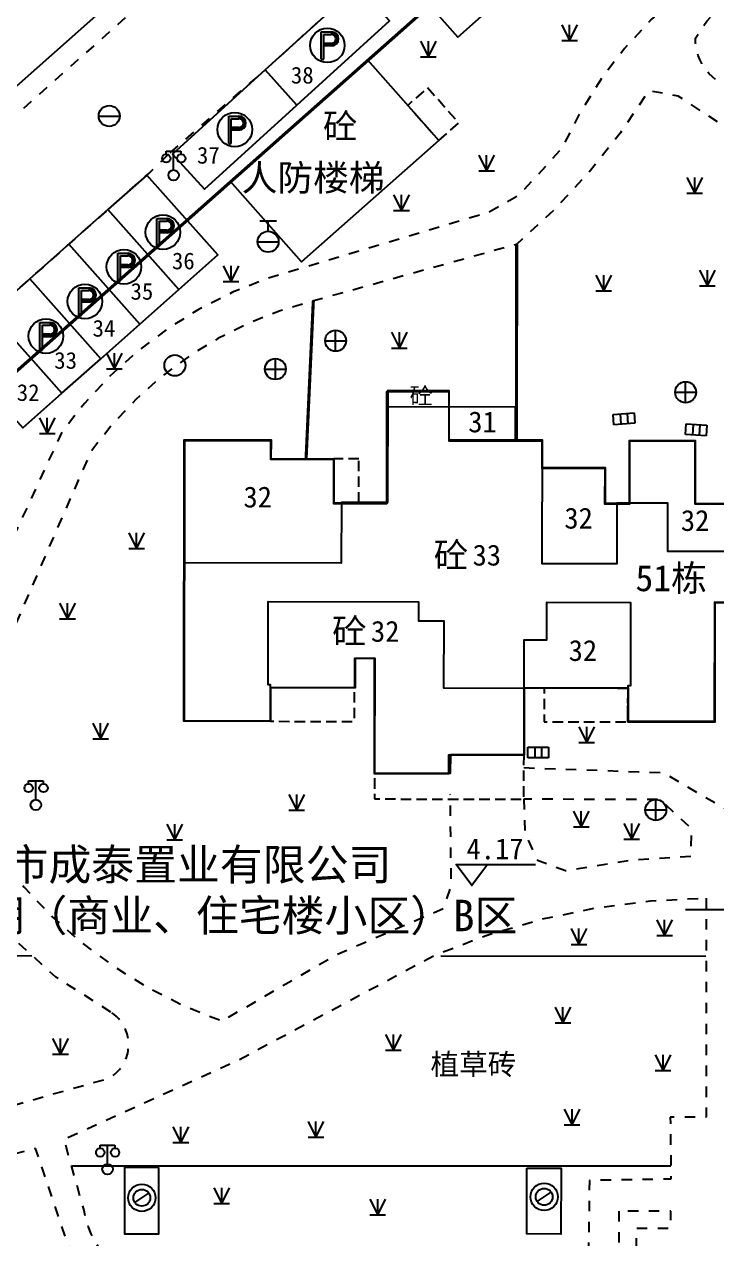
# Model space of a CAD drawing. Extents: x 99002 to 478558, y 2449839 to 2450453.
# Drawn here: x 478371.7 to 478404.8, y 2450147.9 to 2450205.9 of the extents above; entities that cross this region are included whole.
import ezdxf
from ezdxf.enums import TextEntityAlignment as Align

# ---------------------------------------------------------------- set-up
doc = ezdxf.new("R2010")
doc.units = 0
doc.header["$LTSCALE"] = 0.5
for name, pattern in [('DASHEDX2', [38.099999999999994, 25.4, -12.7]), ('X0', [4, 3, -1]), ('X11', [6, 5, -1]), ('X3', [5, 4, -1]), ('X32', [1.5, 1, -0.5]), ('X5', [3, 2, -1]), ('X6', [2, 1, -1])]:
    doc.linetypes.add(name, pattern=pattern)
doc.layers.get('0').update_dxf_attribs({"linetype": 'CONTINUOUS'})
for name, color, linetype in [('DEFAULT', 1, 'CONTINUOUS'), ('DLDW', 11, 'CONTINUOUS'), ('DLSS', 4, 'CONTINUOUS'), ('DMTZ', 3, 'CONTINUOUS'), ('GCD', 1, 'CONTINUOUS'), ('GXYZ', 2, 'CONTINUOUS'), ('JMD', 6, 'CONTINUOUS'), ('TK', 7, 'CONTINUOUS'), ('ZBTZ', 3, 'CONTINUOUS'), ('ZJ', 7, 'CONTINUOUS'), ('地下室范围线', 170, 'CONTINUOUS'), ('建筑物首层报建外轮廓范围线', 10, 'CONTINUOUS'), ('建筑红线', 10, 'DASHEDX2')]:
    doc.layers.add(name, color=color, linetype=linetype)
doc.styles.add('HZ', font='STXIHEI.TTF', dxfattribs={"width": 0.8})
doc.styles.add('宋体', font='simsun.ttc')
doc.styles.add('方正中等线简体', font='FZZDXJW.TTF')
doc.styles.add('正等线体', font='simhei.ttf')
doc.styles.add('等线体', font='simhei.ttf')
doc.styles.add('细等线体', font='FZXDXJW.TTF', dxfattribs={"width": 0.8})
doc.linetypes.add('1161', pattern='A,0,[149,AAA.SHX,S=0.15,R=0,X=0,Y=0],-1.6', length=1.6)
doc.linetypes.add('444', pattern='A,4.5,[145,AAA.SHX,S=1,R=0,X=0,Y=1],4.5,-0.5,[146,AAA.SHX,S=1,R=0,X=0,Y=0],-0.5', length=10)

# ---------------------------------------------------------------- blocks, each defined once
blk = doc.blocks.new('gc042')
blk.add_line((-1, 0), (1, 0))
blk.add_circle((0, 0), 1)
blk = doc.blocks.new('gc097')
for p, q in [((-0.6999991656703307, 2.001080768634255), (-0.6999991656703307, 2.301080768634255)), ((-0.6999991656703307, 2.301080768634255), (0.6999991656703307, 2.298919231365744)), ((3.061515884555943e-17, 0.5), (3.061515884555943e-17, 2.3)), ((0.6999991656703307, 2.298919231365744), (0.6999991656703307, 1.998919231365745))]:
    blk.add_line(p, q)
for centre, radius in [((-0.6999991656703307, 1.601080768634255), 0.4), ((0.7265381501658085, 1.599800599500545), 0.4), ((0, 0), 0.5)]:
    blk.add_circle(centre, radius)
blk = doc.blocks.new('gc043')
for p, q in [((-1, 0), (1, 0)), ((-8.881784197001252e-16, -1), (-8.881784197001252e-16, 1))]:
    blk.add_line(p, q)
blk.add_circle((0, 0), 1)
blk = doc.blocks.new('gc188')
blk.add_circle((0, 0), 1)
blk = doc.blocks.new('gc133')
for p, q in [((-0.8, 2), (0.8, 2)), ((0, 1), (0, 2)), ((-1, 0), (1, 0))]:
    blk.add_line(p, q)
blk.add_circle((0, 0), 1)
blk = doc.blocks.new('gc041')
for p, q in [((-1, 0.5), (1, 0.5)), ((-1, -0.5), (-1, 0.5)), ((-0.3300000000000001, 0.5), (-0.3300000000000001, -0.5)), ((0.3300000000000001, 0.5), (0.3300000000000001, -0.5)), ((1, 0.5), (1, -0.5)), ((1, -0.5), (-1, -0.5))]:
    blk.add_line(p, q)
blk = doc.blocks.new('gc297')
at = {"linetype": 'Continuous'}
for points in [[(-0.3264895667662628, 1.045900798234385), (0.3985104332337368, 1.045900798234385), (0.3985104332337368, 1.295900798234385), (-0.4514895667662628, 1.295900798234385), (-0.5764895667662628, 1.295900798234385), (-0.5764895667662628, 1.170900798234385), (-0.5764895667662628, -1.329099201765614), (-0.3264895667662628, -1.329099201765614)], [(0.3985104332337368, -0.05409920176561478), (-0.3264895667662628, -0.05409920176561478), (-0.3264895667662628, 0.1959007982343852), (0.3985104332337368, 0.1959007982343852)]]:
    blk.add_hatch(color=256, dxfattribs=at).paths.add_polyline_path(points)
h = blk.add_hatch(color=256, dxfattribs=at)
edge = h.paths.add_edge_path()
edge.add_line((0.3985104332337368, 1.295900798234385), (0.3985104332337368, 1.045900798234385))
edge.add_arc((0.3985104332337368, 0.6209007982343853), 0.425, -90, 90, ccw=False)
edge.add_line((0.3985104332337372, 0.1959007982343852), (0.3985104332337372, -0.05409920176561478))
edge.add_arc((0.3985104332337368, 0.6209007982343853), 0.675, 270, 450)
for p, q in [((-0.5764895667662628, 1.170900798234385), (-0.5764895667662628, 1.295900798234385)), ((-0.5764895667662628, 1.295900798234385), (-0.4514895667662628, 1.295900798234385)), ((-0.5764895667662628, -1.329099201765614), (-0.5764895667662628, 1.170900798234385)), ((-0.4514895667662628, 1.295900798234385), (0.3985104332337368, 1.295900798234385)), ((0.3985104332337368, 1.295900798234385), (0.3985104332337368, 1.045900798234385)), ((0.3985104332337368, 1.295900798234385), (0.3985104332337368, 1.045900798234385)), ((-0.3264895667662628, 1.045900798234385), (0.3985104332337368, 1.045900798234385)), ((-0.3264895667662628, -1.329099201765614), (-0.3264895667662628, 1.045900798234385)), ((0.3985104332337368, 0.1959007982343852), (-0.3264895667662628, 0.1959007982343852)), ((-0.3264895667662628, -0.05409920176561478), (-0.3264895667662628, 0.1959007982343852)), ((0.3985104332337372, 0.1959007982343852), (0.3985104332337372, -0.05409920176561478)), ((0.3985104332337368, 0.1959007982343852), (0.3985104332337368, -0.05409920176561478)), ((0.3985104332337368, 0.1959007982343852), (0.3985104332337372, -0.05409920176561478)), ((0.3985104332337368, -0.05409920176561478), (-0.3264895667662628, -0.05409920176561478)), ((-0.5764895667662628, -1.329099201765614), (-0.3264895667662628, -1.329099201765614))]:
    blk.add_line(p, q)
blk.add_circle((0, 0), 1.65)
for radius in [0.675, 0.425]:
    blk.add_arc((0.3985104332337368, 0.6209007982343853), radius, 270, 90)
blk = doc.blocks.new('gc124')
for p, q in [((-0.75, 1.5), (0, 0)), ((0, 0), (0, 1.5)), ((0, 0), (0.75, 1.5)), ((-0.75, 0), (0.75, 0))]:
    blk.add_line(p, q)
blk = doc.blocks.new('gc011')
for p, q in [((-0.6696933130433411, -0.4376195453416513), (0.6696933130433411, 0.4376195453416513)), ((0.8, -1.959370166115804e-16), (0.8, 0))]:
    blk.add_line(p, q)
for radius in [1.3, 0.8]:
    blk.add_circle((0, 0), radius)
blk = doc.blocks.new('GC200')
at = {"linetype": 'Continuous', "const_width": 0.2, "flags": 128}
blk.add_lwpolyline([(-0.1, 0, 1), (0.1, 0, 1)], format="xyb", close=True, dxfattribs=at)

msp = doc.modelspace()

# ---------------------------------------------------------------- linework, layer by layer
at = {"layer": 'DLSS', "color": 4, "linetype": 'X6', "flags": 128}
for points in [[(478536.0421028193, 2450347.387912082), (478507.2809031887, 2450321.930433816), (478464.6843345634, 2450284.28914718), (478445.1199962083, 2450266.915733918), (478444.7587621307, 2450266.630912318), (478444.5926819306, 2450266.4663032), (478441.9244183179, 2450264.254916259), (478434.0810914313, 2450257.312174229), (478415.4929120865, 2450240.801483728), (478404.8641977936, 2450231.336383317), (478400.2597459479, 2450227.278405455), (478387.6457316392, 2450216.101902106), (478353.2866761597, 2450185.538834129), (478338.0014218427, 2450171.949822739), (478321.9291862229, 2450157.6298397), (478302.430122868, 2450140.463341106), (478299.6017096316, 2450137.922039245), (478275.5250466266, 2450116.585524332), (478255.23385895, 2450098.580058309), (478253.869842172, 2450097.824009596)], [(478378.6899740383, 2450199.781466344), (478383.221278648, 2450203.735185026), (478387.641921189, 2450207.75807948), (478389.1473653235, 2450209.00478953), (478414.8268512115, 2450231.671758082), (478421.1184897003, 2450237.38497832), (478422.1514735891, 2450238.114624085), (478445.9958749309, 2450259.23099319), (478446.1372145587, 2450259.511257204), (478447.2605109036, 2450260.475787561), (478449.9536898194, 2450262.08625162), (478452.5064781607, 2450262.647882999), (478455.2999733045, 2450262.229178543), (478457.335538663, 2450260.362451673), (478457.9448741283, 2450259.096622946), (478457.7508100091, 2450255.272812432), (478456.5738650637, 2450253.06333115), (478455.5871804596, 2450251.803614794), (478440.6615909576, 2450238.712137439), (478444.5838484507, 2450234.320869159), (478459.4995665458, 2450247.403688151), (478459.5773543284, 2450247.348255509), (478461.0401762014, 2450248.705343434), (478463.3101250787, 2450252.41440458), (478464.3021423215, 2450256.192158215), (478464.3537093869, 2450256.803076185), (478464.3506392957, 2450257.41615897), (478464.2929564686, 2450258.026529856), (478464.1811197388, 2450258.629333699), (478464.0160187022, 2450259.219775545), (478463.7989666409, 2450259.793158778), (478463.5316900772, 2450260.344922466), (478463.21631504, 2450260.870677653), (478460.6712356049, 2450265.378125348), (478460.1129637155, 2450267.446900635), (478460.0495434125, 2450268.453164008), (478460.0723990087, 2450269.461164869), (478460.1813630862, 2450270.463519569), (478460.3756374786, 2450271.452885819), (478460.6537991182, 2450272.422016471), (478461.0138104598, 2450273.363812604), (478461.355341314, 2450273.760367583), (478464.6392964807, 2450276.705073233)], [(478428.9820816165, 2450215.903115989), (478428.2899878956, 2450215.941080062), (478427.5972098951, 2450215.918862183), (478426.9089709535, 2450215.836629866), (478426.230460186, 2450215.695003119), (478425.5667933605, 2450215.495049766), (478424.9229743258, 2450215.238277394), (478424.3038572845, 2450214.92662199), (478423.7141101935, 2450214.562433343), (478423.158179569, 2450214.148457325), (478422.6402569614, 2450213.687815192), (478422.1642473518, 2450213.183980047), (478421.73373971, 2450212.640750656), (478421.3519799343, 2450212.062222806), (478413.2677376397, 2450211.98692044), (478411.4156106035, 2450211.622445911), (478409.6040351058, 2450211.091964548), (478407.8478580959, 2450210.399823964), (478406.1614724988, 2450209.551696667), (478404.5586992574, 2450208.554533569), (478403.0526740608, 2450207.41650702), (478401.65573969, 2450206.146943832), (478400.3793448611, 2450204.756248835), (478399.2339503961, 2450203.255819613), (478398.2289434907, 2450201.657953083), (478397.3725607797, 2450199.975744721), (478395.3395770845, 2450197.748395924), (478393.8834660337, 2450196.928308508), (478385.0228192894, 2450194.290988366), (478383.3167130181, 2450193.778664498), (478381.6622890397, 2450193.118243664), (478380.0723748202, 2450192.314846393), (478378.5592976539, 2450191.37470177), (478377.1347890837, 2450190.305099146), (478375.8098939419, 2450189.114331613), (478374.5948847148, 2450187.811631706), (478373.4991818954, 2450186.407099824), (478368.2430277575, 2450175.026854948), (478364.6537581961, 2450175.626615632), (478363.474098879, 2450175.14416829), (478347.9596463664, 2450161.40845762), (478344.3874761841, 2450158.305130212), (478344.3949690964, 2450150.365979989), (478333.3096936713, 2450150.305649193), (478333.2847236665, 2450155.61777615), (478331.236257365, 2450157.559521428), (478335.4385625297, 2450161.512029946), (478340.3491224723, 2450165.64760437), (478377.6676515049, 2450198.795801912), (478378.6899740383, 2450199.781466344)], [(478442.5396222697, 2450191.480906612), (478442.6259127121, 2450191.563136778), (478442.7046791091, 2450191.652600152), (478442.7753175638, 2450191.748610824), (478442.8372864962, 2450191.850432687), (478442.8901107943, 2450191.95728508), (478442.933385458, 2450192.068348772), (478442.9667787029, 2450192.182772245), (478442.9900345056, 2450192.299678222), (478443.0029745653, 2450192.418170393), (478443.0054996714, 2450192.537340287), (478442.997590464, 2450192.656274235), (478442.9793075826, 2450192.774060378), (478442.9507912008, 2450192.88979566), (478442.9122599518, 2450193.002592744), (478442.8640092521, 2450193.111586823), (478442.8064090366, 2450193.215942246), (478442.7399009224, 2450193.314858928), (478442.6649948226, 2450193.407578481), (478442.5822650376, 2450193.49339003), (478442.4923458509, 2450193.571635664), (478442.3959266669, 2450193.641715479), (478442.2937467252, 2450193.703092177), (478442.1865894326, 2450193.755295187), (478442.0752763571, 2450193.797924273), (478441.9606609285, 2450193.8306526), (478430.9909074717, 2450194.163176103), (478431.010653752, 2450191.286073959), (478415.2505343237, 2450191.405933381), (478415.1486682132, 2450197.553176604), (478413.9485822477, 2450197.534295625), (478412.7514512702, 2450197.62055238), (478411.5664685426, 2450197.811284468), (478410.4027340352, 2450198.105027179), (478409.2691845446, 2450198.499524741), (478408.1745250642, 2450198.991747647), (478407.1271619351, 2450199.577915912), (478406.1351382902, 2450200.253528112), (478405.2060722875, 2450201.013395939), (478402.9439805497, 2450202.485415625), (478401.5392970408, 2450202.743279174), (478400.1806194123, 2450200.730810201), (478398.6696898266, 2450198.829987203), (478397.0156428641, 2450197.052301925), (478395.2284783458, 2450195.408501665), (478385.490156705, 2450192.694130012), (478383.9333462925, 2450192.232775716), (478382.4227945625, 2450191.63717523), (478380.9700530141, 2450190.911883235), (478379.5862310595, 2450190.062446185), (478378.2819110694, 2450189.095359901), (478377.0670674461, 2450188.018019889), (478375.9509903479, 2450186.83866479), (478374.9422146456, 2450185.566313373), (478374.4897902048, 2450184.58675669), (478370.2905889039, 2450174.920894775), (478369.4703373574, 2450168.444114459), (478369.4474833416, 2450167.799133314), (478370.5175084341, 2450166.204182731), (478371.7200514701, 2450164.706614273), (478373.0462961067, 2450163.31740724), (478374.4865190928, 2450162.046746485), (478376.0301615553, 2450160.90394775), (478377.6659064092, 2450159.897389369), (478379.3817613289, 2450159.034450838), (478381.1651466687, 2450158.321458718), (478386.6094273348, 2450161.483309534), (478391.745457696, 2450163.704551673), (478392.1088875494, 2450164.780089688), (478392.0626837123, 2450169.160228135)], [(478395.5789246347, 2450170.420431076), (478402.2522167788, 2450170.182761229), (478405.9274124695, 2450168.014859187), (478407.5378466637, 2450166.054693345), (478412.0471043753, 2450165.433714796), (478415.6949685556, 2450164.526871185), (478416.5866696188, 2450165.044700231), (478416.7958032048, 2450165.898438517), (478416.8369255677, 2450168.881062392)], [(478343.1787346214, 2450102.917227558), (478342.7601513392, 2450102.923305025), (478342.7446972902, 2450106.358386187), (478341.4697484978, 2450106.414074411), (478341.4043302489, 2450098.543021868), (478334.0162922505, 2450098.612800241), (478332.604055199, 2450099.963693042), (478329.5117139709, 2450096.724728103), (478331.4114352573, 2450095.886732612), (478333.3642862314, 2450095.18136001), (478335.3610209749, 2450094.611949937), (478347.9616767035, 2450093.428253662), (478349.2581284215, 2450093.354875636), (478350.5559883423, 2450093.39648148), (478351.8450784052, 2450093.552744911), (478353.1152893243, 2450093.822440483), (478369.3756138044, 2450104.429109335), (478373.7737836755, 2450109.032370178), (478374.8794508069, 2450111.858022499), (478376.202759225, 2450114.588528997), (478377.7355995335, 2450117.20715679), (478378.5428488742, 2450118.58770908), (478379.4655725721, 2450119.893908571), (478380.4969653431, 2450121.116121763), (478381.6294204461, 2450122.245334572), (478382.8545857831, 2450123.273218814), (478384.1634254988, 2450124.192193624), (478385.5462866217, 2450124.995481366), (478386.992970256, 2450125.677157623), (478388.4928068019, 2450126.232194887), (478388.9560264823, 2450127.147598024), (478389.2822445458, 2450128.819195813), (478389.3011680737, 2450128.84251196), (478389.6323645485, 2450144.017000693), (478381.4782693774, 2450144.053792458), (478379.9051477623, 2450143.982873073), (478379.3838911689, 2450143.937121538), (478378.8606310663, 2450143.937829096), (478378.3395001172, 2450143.984990161), (478377.8246141683, 2450144.078232258), (478377.3200397437, 2450144.216818968), (478376.8297619285, 2450144.399655747), (478376.357652894, 2450144.625298566), (478375.9074413162, 2450144.891965316), (478375.4826829268, 2450145.197549887), (478375.0867324306, 2450145.539638801), (478374.72271701, 2450145.915530266), (478374.393511627, 2450146.322255526), (478374.1017163171, 2450146.7566023), (478372.2679412378, 2450152.240125947), (478366.4978206271, 2450150.714735199), (478366.4888640765, 2450141.50658442)]]:
    msp.add_lwpolyline(points, dxfattribs=at)
at = {"layer": 'DLSS', "color": 4, "linetype": '1161', "elevation": 3.9, "flags": 128}
msp.add_lwpolyline([(478389.1473653235, 2450209.00478953), (478392.4198030098, 2450205.309584403), (478394.2539877284, 2450206.933920564), (478390.9815500421, 2450210.62912569)], close=True, dxfattribs=at)
at = {"layer": 'DLSS', "color": 4, "linetype": 'X6', "flags": 128}
for points in [[(478418.465809038, 2450199.596579284), (478417.4013092053, 2450199.302506468), (478416.3153569493, 2450199.101642321), (478415.2160975998, 2450198.995493452), (478414.1117762984, 2450198.984856044), (478413.0106761543, 2450199.069809886), (478411.9210561164, 2450199.249717769), (478410.8510890252, 2450199.523230271), (478409.8088003117, 2450199.888295875), (478408.8020078016, 2450200.342176357), (478407.8382630766, 2450200.881467327), (478406.9247948326, 2450201.502123761), (478406.0684546602, 2450202.199490342), (478405.2756656533, 2450202.968336379), (478405.0868344038, 2450203.054247776), (478404.9060845784, 2450203.156068743), (478404.7347534848, 2450203.273045941), (478404.5741087442, 2450203.404313895), (478404.4253389132, 2450203.548901398), (478404.2895446902, 2450203.705738693), (478404.1677307711, 2450203.873665397), (478404.0607984163, 2450204.051439073), (478403.9695387825, 2450204.237744436), (478403.8946270692, 2450204.431203072), (478403.836617523, 2450204.630383648), (478403.7959393373, 2450204.833812492), (478403.7728934765, 2450205.039984503), (478403.7676504488, 2450205.247374282), (478404.0211622625, 2450205.667049061), (478404.3116674386, 2450206.062019824), (478404.636774702, 2450206.429035393), (478404.9938079529, 2450206.765074703), (478405.379828295, 2450207.06737167), (478405.7916582265, 2450207.333437954), (478406.2259077957, 2450207.561083449), (478406.679002505, 2450207.748434303), (478407.1472127343, 2450207.893948352), (478411.9969275247, 2450209.880565123), (478422.5083486789, 2450210.058657102), (478422.5131474781, 2450200.8394882), (478419.3570517634, 2450200.053651209)], [(478395.5765945167, 2450168.913945026), (478395.6153062666, 2450167.316494018), (478396.2175794155, 2450166.003673798), (478397.5529455079, 2450165.506897796), (478400.6786741326, 2450166.015770155), (478403.5559554389, 2450166.189965406), (478403.5727066856, 2450167.512966576), (478402.0815054371, 2450168.891964377)], [(478404.2783252276, 2450164.192974184), (478404.2834723135, 2450153.725782718), (478402.5644449954, 2450153.728057724), (478402.5935332138, 2450150.771967077), (478398.7033761014, 2450150.705114139), (478398.6333829784, 2450145.422113553), (478383.0531737646, 2450145.471733263), (478379.3341636326, 2450145.513655738), (478378.9428322314, 2450145.503153891), (478378.5520691259, 2450145.52670697), (478378.1648322752, 2450145.584136683), (478377.7840529466, 2450145.675008304), (478377.4126135252, 2450145.798633963), (478377.0533256962, 2450145.954077851), (478376.708909161, 2450146.140163302), (478376.3819710494, 2450146.355481709), (478376.0749861852, 2450146.598403173), (478375.7902783517, 2450146.867088852), (478375.5300027019, 2450147.159504876), (478375.2961294446, 2450147.473437744), (478375.0904289301, 2450147.806511077), (478374.91445825, 2450148.15620361), (478374.7695494494, 2450148.519868277), (478374.6567994445, 2450148.894752242), (478374.5770617192, 2450149.278017749), (478373.6265398709, 2450152.67433564), (478381.9947352139, 2450156.488328476), (478391.3304997131, 2450161.475061486), (478393.8181534434, 2450162.42395761), (478396.3727451149, 2450163.174215077), (478398.9784408389, 2450163.721183638), (478401.6190899733, 2450164.061473068)], [(478375.8626103285, 2450158.74248356), (478373.2367854498, 2450160.420988231), (478370.9364858766, 2450162.492069036), (478368.5246757501, 2450163.42327729), (478367.3208487286, 2450162.058846348), (478366.8667650305, 2450160.87376231), (478366.3166869039, 2450159.73007081), (478365.6743467122, 2450158.635531968), (478364.9441028303, 2450157.597572394), (478364.1309100732, 2450156.623234801), (478363.2402860763, 2450155.719130218), (478362.278273858, 2450154.891393128), (478362.1652431707, 2450154.821290226), (478362.0587196988, 2450154.741646625), (478361.95950653, 2450154.653062764), (478361.8683516392, 2450154.556206482), (478361.7859422496, 2450154.451807986), (478361.7128996511, 2450154.340654343), (478361.6497745172, 2450154.223583549), (478361.5970427524, 2450154.101478207), (478361.5551019053, 2450153.97525888), (478361.5242681708, 2450153.845877143), (478361.5047740065, 2450153.714308414), (478361.4967663804, 2450153.581544599), (478361.5003056626, 2450153.448586612), (478361.51536517, 2450153.316436836), (478361.5418313679, 2450153.186091553), (478361.579504726, 2450153.05853345), (478361.6281012222, 2450152.934724192), (478361.687254484, 2450152.815597187), (478361.756518551, 2450152.702050543), (478361.8353712365, 2450152.594940295), (478361.9232180648, 2450152.495073955), (478362.0193967522, 2450152.403204422), (478362.1231822013, 2450152.320024306), (478362.2337919661, 2450152.246160709), (478362.3503921521, 2450152.182170494), (478362.4721037024, 2450152.128536086), (478362.5980090249, 2450152.08566184), (478362.7271589111, 2450152.053870987), (478362.8585796905, 2450152.033403201), (478362.9912805731, 2450152.02441279), (478363.1242611177, 2450152.026967533), (478363.2565187745, 2450152.041048171), (478375.7754412654, 2450155.593543321), (478375.9143207977, 2450155.681136355), (478376.0448522674, 2450155.780743583), (478376.1659994092, 2450155.89157424), (478376.2768004582, 2450156.012748462), (478376.376375785, 2450156.143304269), (478376.4639348797, 2450156.282205203), (478376.5387826265, 2450156.428348554), (478376.6003248229, 2450156.580574118), (478376.6480728967, 2450156.737673403), (478376.6816477847, 2450156.898399228), (478376.7007829421, 2450157.061475619), (478376.7053264583, 2450157.225607942), (478376.6952422631, 2450157.389493182), (478376.6706104133, 2450157.551830284), (478376.6316264565, 2450157.711330482), (478376.5785998791, 2450157.866727535), (478376.5119516494, 2450158.016787774), (478376.4322108756, 2450158.160319897), (478376.3400106049, 2450158.29618443), (478376.2360827986, 2450158.42330277), (478376.1212525201, 2450158.540665746), (478375.9964313863, 2450158.647341636)], [(478400.1086228392, 2450149.243179237), (478400.1199543327, 2450144.403554065), (478402.5986738001, 2450144.409357911), (478402.5966693566, 2450145.265445851), (478400.9559157015, 2450145.261604077), (478400.9485006384, 2450148.428541103), (478402.5950147317, 2450148.432396363), (478402.5931027448, 2450149.248996565)]]:
    msp.add_lwpolyline(points, close=True, dxfattribs=at)
at = {"layer": 'DLSS', "color": 4, "linetype": '1161', "flags": 128}
for points in [[(478387.641921189, 2450207.75807948), (478383.221278648, 2450203.735185026), (478384.7434069781, 2450202.062562122), (478389.164049519, 2450206.085456578)], [(478383.221278648, 2450203.735185026), (478378.800636107, 2450199.712290552), (478380.3227644371, 2450198.039667649), (478384.7434069781, 2450202.062562122)], [(478375.7208639572, 2450197.066567173), (478379.1044049942, 2450193.257347053), (478380.9660755987, 2450194.910976643), (478377.5825345616, 2450198.720196762)], [(478373.8591933527, 2450195.412937581), (478377.2427343897, 2450191.60371746), (478379.1044049942, 2450193.257347053), (478375.7208639572, 2450197.066567173)], [(478371.9975227483, 2450193.759307986), (478375.3810637853, 2450189.950087864), (478377.2427343897, 2450191.60371746), (478373.8591933527, 2450195.412937581)], [(478370.1358521438, 2450192.105678387), (478373.5193931808, 2450188.296458265), (478375.3810637853, 2450189.950087864), (478371.9975227483, 2450193.759307986)], [(478368.2741815393, 2450190.452048786), (478371.6577225764, 2450186.642828662), (478373.5193931808, 2450188.296458265), (478370.1358521438, 2450192.105678387)]]:
    msp.add_lwpolyline(points, close=True, dxfattribs=at)
at = {"layer": 'DLSS', "color": 4, "linetype": 'X3', "const_width": 0.15, "flags": 128}
for points in [[(478395.2284783465, 2450195.408501665), (478395.2229733988, 2450186.029343446)], [(478385.522443223, 2450192.704950044), (478385.1759966598, 2450185.142624166)]]:
    msp.add_lwpolyline(points, dxfattribs=at)
at = {"layer": 'JMD', "color": 6, "linetype": '444', "flags": 128}
msp.add_lwpolyline([(478456.518721772, 2450278.64585474), (478444.3670800951, 2450267.744744982), (478373.8740456883, 2450205.188935359), (478298.4592155785, 2450138.319558251), (478253.9552025904, 2450098.856755353), (478253.825117346, 2450097.282899615), (478253.6159231778, 2450084.293946287)], dxfattribs=at)
at = {"layer": 'JMD', "color": 6, "linetype": 'Continuous', "flags": 128}
for points in [[(478381.5549948573, 2450198.422465209), (478388.1114263325, 2450204.219649038), (478391.5145172921, 2450200.370860749), (478384.9580858169, 2450194.573676917)], [(478378.1526158266, 2450151.321252395), (478376.5096724851, 2450151.31961137), (478376.5128286907, 2450148.159505739), (478378.1557720323, 2450148.161146767)], [(478395.7176471393, 2450151.301371325), (478397.3486919517, 2450151.297611149), (478397.3414366327, 2450148.150576111), (478395.7103918202, 2450148.154336284)]]:
    msp.add_lwpolyline(points, close=True, dxfattribs=at)
at = {"layer": 'JMD', "color": 6, "linetype": 'X32', "flags": 128}
msp.add_lwpolyline([(478391.514517292, 2450200.370860749), (478392.4614199286, 2450201.209764773), (478390.9763565037, 2450202.886011949), (478390.0294538672, 2450202.047107925)], close=True, dxfattribs=at)
at = {"layer": 'JMD', "color": 6, "linetype": 'Continuous', "lineweight": -3, "ltscale": 0.5, "elevation": 6.838, "flags": 128}
for points in [[(478396.6670871915, 2450176.519195114), (478396.6711637804, 2450178.319220169), (478400.6712204475, 2450178.310161292), (478400.6622066549, 2450174.330105276), (478400.5422049517, 2450174.330377042), (478400.541933179, 2450174.210375338), (478400.5383095589, 2450172.61035262), (478404.6783683595, 2450172.600976696), (478404.6912775465, 2450178.301057633), (478406.141298227, 2450178.297773789), (478406.1468241994, 2450180.737808438), (478402.4467716485, 2450180.746187905), (478402.4519806246, 2450183.046220572), (478400.0119459689, 2450183.051746493), (478400.0053781295, 2450180.151705302), (478396.4453275514, 2450180.159767707), (478396.4586897077, 2450186.059851467), (478392.0086265894, 2450186.069929549), (478392.0132428606, 2450188.419964475), (478389.0739069788, 2450188.42662123), (478389.061790431, 2450183.076545199), (478386.8617591977, 2450183.081527587), (478386.8551913576, 2450180.181486377), (478379.355084834, 2450180.198471724)], [(478406.141298227, 2450178.297773789), (478404.6912756482, 2450178.300016497), (478404.6824591851, 2450172.59992775), (478400.5423947197, 2450172.606331056), (478400.5448695156, 2450174.206355971), (478395.584792281, 2450174.214027567), (478395.5798426876, 2450171.01397773), (478391.9797866301, 2450171.019545819), (478391.9783945574, 2450170.119531801), (478388.4383394344, 2450170.125007086), (478388.4468465479, 2450175.625092765), (478387.4868315991, 2450175.626577591), (478387.4846661515, 2450174.226555781), (478383.4846038655, 2450174.232742553), (478383.4821290726, 2450172.632717624), (478379.3420646026, 2450172.639120929), (478379.3628528952, 2450186.079330362), (478383.5029173609, 2450186.072927027), (478383.5015252882, 2450185.172913005), (478386.5015720855, 2450185.168272908), (478386.4983239149, 2450183.068240193), (478389.0583636946, 2450183.064280647), (478389.0654787342, 2450187.664352306), (478389.0686162531, 2450187.664347454)], [(478389.0721805985, 2450187.66434194), (478395.1555735649, 2450187.654932901), (478395.1531109877, 2450186.062808218)], [(478396.4557297342, 2450184.752869879), (478399.4511549548, 2450184.748236931), (478399.4485254834, 2450183.048210458), (478400.6085435462, 2450183.046416289), (478400.61318379, 2450186.046463004), (478403.7532326843, 2450186.041606368), (478403.7485924406, 2450183.041559658), (478406.1486298122, 2450183.037847585)], [(478383.4846038655, 2450174.232742553), (478383.4819626456, 2450174.369013122), (478383.3619609402, 2450174.369284888), (478383.370974734, 2450178.349341454), (478390.5510767285, 2450178.333080768), (478390.5490384334, 2450177.433067979), (478391.7490554622, 2450177.430350317), (478391.7418081908, 2450174.230304851), (478395.5818628176, 2450174.221608336), (478395.587071794, 2450176.521640998), (478396.6670871915, 2450176.519195102), (478396.6711637804, 2450178.319220169), (478400.6712204475, 2450178.310161292), (478400.6622066549, 2450174.330105276), (478400.5422049517, 2450174.330377042), (478400.5383095433, 2450172.61035262), (478404.6783683595, 2450172.600976694)]]:
    msp.add_lwpolyline(points, dxfattribs=at)
at = {"layer": 'JMD', "color": 6, "linetype": 'X5', "lineweight": -3, "ltscale": 0.5, "elevation": 6.838, "flags": 128}
for points in [[(478387.7015907713, 2450185.166416803), (478386.5015720855, 2450185.168272908), (478386.4983239149, 2450183.068240193), (478387.6983630103, 2450183.07963294)], [(478387.484666152, 2450174.226555781), (478383.4846038655, 2450174.232742553), (478383.4821290726, 2450172.632717624), (478387.4821913549, 2450172.626530865)], [(478400.5448695156, 2450174.206355971), (478396.5448072302, 2450174.212542742), (478396.5423324335, 2450172.612517824), (478400.5423947197, 2450172.606331056)], [(478395.5798426876, 2450171.01397773), (478391.9797866301, 2450171.019545819), (478391.9783945574, 2450170.119531801), (478388.4383394344, 2450170.125007086), (478388.4364833369, 2450168.924988402), (478395.5765945167, 2450168.913945026)]]:
    msp.add_lwpolyline(points, close=True, dxfattribs=at)
at = {"layer": 'TK', "color": 7, "linetype": 'Continuous'}
msp.add_line((478403.2965856757, 2450163.6472638), (478408.2966651352, 2450163.640646535), dxfattribs=at)
at = {"layer": 'ZBTZ', "color": 3, "linetype": '1161', "flags": 128}
for points in [[(478366.9634992043, 2450161.373988076), (478367.1169786011, 2450161.404104588), (478372.0925404773, 2450161.451212218)], [(478404.2546283364, 2450161.399956272), (478391.6164327888, 2450161.420682121)], [(478373.9806899139, 2450151.408919038), (478402.5872702868, 2450151.408437134)]]:
    msp.add_lwpolyline(points, dxfattribs=at)
at = {"layer": 'ZJ', "color": 7, "linetype": 'Continuous', "flags": 128}
msp.add_lwpolyline([(478393.8353726628, 2450165.792602045), (478393.0840372303, 2450164.79357874), (478392.3353488249, 2450165.794587226), (478396.1354092141, 2450165.789558101)], dxfattribs=at)
at = {"layer": '地下室范围线', "color": 170, "linetype": 'X0', "const_width": 0.15, "flags": 128}
msp.add_lwpolyline([(478291.2786289494, 2450048.457007126), (478273.8428361897, 2450065.239519966), (478274.7738678356, 2450066.206793273), (478274.7805622311, 2450071.264924417), (478268.1804573444, 2450071.273658882), (478268.1862808003, 2450075.673729113), (478269.9863094055, 2450075.671346983), (478269.9900152409, 2450078.471391672), (478274.090080397, 2450078.465965702), (478274.0924627198, 2450080.265994427), (478274.5924705837, 2450080.265332724), (478274.5982940393, 2450084.665402933), (478272.148255188, 2450084.668645287), (478272.1479904854, 2450084.468642098), (478264.0478617611, 2450084.479361723), (478264.0568616471, 2450091.279470284), (478267.7569204463, 2450091.274573651), (478267.7658491622, 2450097.635494214), (478443.2656471577, 2450253.01289448), (478450.7240536819, 2450253.003023444), (478450.7162449574, 2450247.102929823), (478496.6669751899, 2450247.042115193), (478496.6166904107, 2450209.048087406), (478455.116168241, 2450209.103011481), (478455.0448500734, 2450155.216635768), (478360.6915835639, 2450093.851297551), (478359.3260388767, 2450095.945385392), (478321.2834628875, 2450071.203383298), (478306.7810707556, 2450071.222575478), (478306.7722446122, 2450064.553732519)], close=True, dxfattribs=at)
at = {"layer": '建筑物首层报建外轮廓范围线', "color": 10, "linetype": 'Continuous'}
msp.add_lwpolyline([(478407.7740737032, 2450178.312596942), (478404.6740247005, 2450178.316699706), (478404.6664804971, 2450172.616609098), (478400.5664153408, 2450172.622035275), (478400.5685329622, 2450174.222060702), (478395.568453504, 2450174.228677995), (478395.5642182595, 2450171.028627044), (478392.0641626594, 2450171.033259229), (478392.062971475, 2450170.133244925), (478388.4629142648, 2450170.138009368), (478388.4701935892, 2450175.638096806), (478387.5201784967, 2450175.639354095), (478387.5183255725, 2450174.239331811), (478383.4682612099, 2450174.24469182), (478383.4661435883, 2450172.644666403), (478379.3660784348, 2450172.650092579), (478379.3838135151, 2450186.050305682), (478383.4838786719, 2450186.044879478), (478383.4826875099, 2450185.144865165), (478386.4827353007, 2450185.140894771), (478386.479954217, 2450183.040861292), (478389.0299963286, 2450183.037486553), (478389.0370771256, 2450188.387571422), (478391.9871240077, 2450188.383667197), (478391.9840137518, 2450186.033630027), (478396.4340844706, 2450186.027740609), (478396.432363903, 2450184.727719944), (478399.4324115784, 2450184.723749552), (478399.4301616055, 2450183.023722535), (478400.630180677, 2450183.022134379), (478400.6341512158, 2450186.022182057), (478403.7342004802, 2450186.018079314), (478403.7302299425, 2450183.018031643), (478408.7303093994, 2450183.011414329)], dxfattribs=at)
at = {"layer": '建筑红线', "color": 10, "linetype": 'X11', "const_width": 0.15, "flags": 128}
msp.add_lwpolyline([(478536.0258901641, 2450335.138009493), (478263.8817377478, 2450094.198456817), (478263.444825274, 2450073.16618865), (478447.0851375207, 2449896.545219138), (478535.5219757646, 2449954.392088048)], dxfattribs=at)

# ---------------------------------------------------------------- block references
at = {"layer": 'DLDW', "color": 11, "linetype": 'Continuous', "xscale": 0.5, "yscale": 0.5}
for p in [(478378.8535618246, 2450198.712230971, 3.913), (478372.279650671, 2450168.643400102, 5.449), (478375.6986815298, 2450151.242568083, 4.093)]:
    msp.add_blockref('gc097', p, dxfattribs=at)
at = {"layer": 'DLSS', "color": 4, "linetype": '1161', "xscale": 0.5, "yscale": 0.5}
for p in [(478386.1926640835, 2450204.910320804), (478381.7720215425, 2450200.887426339), (478378.3434697779, 2450195.988771907), (478376.4817991734, 2450194.335142316), (478374.620128569, 2450192.681512722), (478372.7584579645, 2450191.027883125)]:
    msp.add_blockref('gc297', p, dxfattribs=at)
at = {"layer": 'GCD', "color": 1, "linetype": 'Continuous'}
ref = msp.add_blockref('GC200', (478375.7802478803, 2450201.538348177, 3.854), dxfattribs=dict(at, xscale=4.876000004212864e-06, yscale=4.876000004212864e-06, zscale=4.876000004212864e-06))
ref.add_attrib('height', '3.85', dxfattribs={"linetype": 'Continuous', "height": 9.752000008425727e-06, "style": '方正中等线简体', "width": 0.7999999999999999}).set_placement((478376.3802478804, 2450201.038350614, 3.854), align=Align.MIDDLE_LEFT)
ref = msp.add_blockref('GC200', (478395.3395770845, 2450197.748395924, 4.183), dxfattribs=dict(at, xscale=4.876000004212864e-06, yscale=4.876000004212864e-06, zscale=4.876000004212864e-06))
ref.add_attrib('height', '4.18', dxfattribs={"linetype": 'Continuous', "height": 9.752000008425727e-06, "style": '方正中等线简体', "width": 0.7999999999999999}).set_placement((478395.9395770845, 2450197.248398362, 4.183), align=Align.MIDDLE_LEFT)
ref = msp.add_blockref('GC200', (478385.3548854978, 2450189.047456347, 4.185), dxfattribs=dict(at, xscale=4.876000004212864e-06, yscale=4.876000004212864e-06, zscale=4.876000004212864e-06))
ref.add_attrib('height', '4.19', dxfattribs={"linetype": 'Continuous', "height": 9.752000008425727e-06, "style": '方正中等线简体', "width": 0.7999999999999999}).set_placement((478385.9548854978, 2450188.547458785, 4.185), align=Align.MIDDLE_LEFT)
ref = msp.add_blockref('GC200', (478381.1651466687, 2450158.321458718, 4.19), dxfattribs=dict(at, xscale=4.876000004212864e-06, yscale=4.876000004212864e-06, zscale=4.876000004212864e-06))
ref.add_attrib('height', '4.19', dxfattribs={"linetype": 'Continuous', "height": 9.752000008425727e-06, "style": '正等线体', "width": 0.7999999999999999}).set_placement((478381.7651466687, 2450157.821461156, 4.19), align=Align.MIDDLE_LEFT)
ref = msp.add_blockref('GC200', (478402.5935332138, 2450150.771967077, 4.19), dxfattribs=dict(at, xscale=4.876000004212864e-06, yscale=4.876000004212864e-06, zscale=4.876000004212864e-06))
ref.add_attrib('height', '4.19', dxfattribs={"linetype": 'Continuous', "height": 9.752000008425727e-06, "style": '正等线体', "width": 0.7999999999999999}).set_placement((478403.1935332138, 2450150.271969515, 4.19), align=Align.MIDDLE_LEFT)
at = {"layer": 'GXYZ', "color": 2, "linetype": 'Continuous', "xscale": 0.5, "yscale": 0.5}
for name, p in [('gc042', (478375.7802478803, 2450201.538348177, 3.854)), ('gc133', (478383.3644353916, 2450195.534205059, 4.112)), ('gc043', (478386.5872344287, 2450190.805856466, 4.155)), ('gc188', (478378.9145388644, 2450189.626989875, 4.172)), ('gc043', (478383.7123940869, 2450189.453637226, 4.163)), ('gc043', (478403.2942745797, 2450188.346702603, 4.553)), ('gc041', (478396.2553840912, 2450171.144714484, 4.669)), ('gc043', (478401.8698495917, 2450168.399235792, 4.985))]:
    msp.add_blockref(name, p, dxfattribs=at)
at = {"layer": 'GXYZ', "color": 2, "linetype": 'Continuous'}
for p, xscale, yscale, rotation in [((478400.3545417331, 2450187.076570699, 4.261), 0.500000000012442, 0.4999999999288796, 4.0598191539183), ((478403.798908254, 2450186.552003097, 4.136), 0.5000000000085819, 0.4999999999432124, 356.6635017523358)]:
    msp.add_blockref('gc041', p, dxfattribs=dict(at, xscale=xscale, yscale=yscale, rotation=rotation))
at = {"layer": 'JMD', "color": 6, "linetype": 'Continuous', "xscale": 0.5, "yscale": 0.5}
for p in [(478377.3373077146, 2450149.880319221), (478396.5424098326, 2450149.925215404)]:
    msp.add_blockref('gc011', p, dxfattribs=at)
at = {"layer": 'ZBTZ', "color": 3, "linetype": 'Continuous', "xscale": 0.5, "yscale": 0.5}
for p in [(478397.758207416, 2450205.142597021), (478391.0141673243, 2450204.35820926), (478393.7947751217, 2450198.914551881), (478403.7324491163, 2450197.853251534), (478389.7324514267, 2450197.022221567), (478381.5992713715, 2450193.628962803), (478399.3877716304, 2450193.183406061), (478404.3321998197, 2450193.43027953), (478389.6296377856, 2450190.459674349), (478376.0265217201, 2450189.457183784), (478372.8203658558, 2450186.377777066), (478377.0836876226, 2450180.877451478), (478373.7874570225, 2450177.525834996), (478375.3689816884, 2450171.795228714), (478398.5768502051, 2450171.615109897), (478384.7290871351, 2450168.39167511), (478398.3111003172, 2450167.59448942), (478378.9078242738, 2450166.970031281), (478400.7248779688, 2450167.000665548), (478402.2915168274, 2450162.40955758), (478398.2009142244, 2450161.982141451), (478397.439576186, 2450158.240674253), (478373.4549788409, 2450156.732191883), (478389.3481857094, 2450156.934865057), (478402.2211602081, 2450155.952250703), (478397.872083525, 2450153.368704895), (478379.1973682655, 2450152.513710715), (478385.6503472961, 2450152.768489542), (478381.1509686681, 2450149.613103139), (478388.5988033751, 2450149.066383633)]:
    msp.add_blockref('gc124', p, dxfattribs=at)

# ---------------------------------------------------------------- texts
at = {"layer": 'DEFAULT', "color": 7, "linetype": 'Continuous', "ltscale": 0.5, "style": '宋体'}
for s, p in [('珠海市成泰置业有限公司', (478366.7404659385, 2450165.041365289)), ('珠光新城三期（商业、住宅楼小区）B区', (478359.4597751198, 2450162.610123391))]:
    msp.add_text(s, height=1.5, dxfattribs=at).set_placement(p)
at = {"layer": 'DLSS', "color": 4, "linetype": '1161', "style": 'HZ'}
for s, p in [('38', (478384.4518027093, 2450203.088129024)), ('37', (478379.9676396566, 2450199.264902545)), ('36', (478378.7731360467, 2450194.218243647)), ('35', (478376.7955055648, 2450192.765358381)), ('34', (478374.9854717464, 2450191.001967933)), ('33', (478373.1553040433, 2450189.467393528)), ('32', (478371.3658946438, 2450187.932593617))]:
    msp.add_text(s, height=0.8, dxfattribs=at).set_placement(p)
at = {"layer": 'DMTZ', "color": 3, "linetype": 'Continuous', "style": '等线体'}
msp.add_text('植草砖', height=1, dxfattribs=at).set_placement((478391.1185099659, 2450155.755852052))
at = {"layer": 'JMD', "color": 6, "linetype": 'Continuous'}
for s, height, style, p in [('砼', 1.2, '细等线体', (478385.9860033339, 2450200.452088198)), ('人防楼梯', 1.25, '宋体', (478382.1038686989, 2450197.965954199))]:
    msp.add_text(s, height=height, dxfattribs=dict(at, style=style)).set_placement(p)
for s, height, style, p in [('砼', 0.8, '细等线体', (478390.126522099, 2450187.775431418, -2.287999999999999)), ('31', 0.9999999999999999, '正等线体', (478392.9188375726, 2450186.4327475, -2.287999999999999)), ('32', 0.9999999999999999, '正等线体', (478382.1867247301, 2450182.846118412, -2.287999999999999)), ('32', 0.9999999999999999, '正等线体', (478397.5055276708, 2450181.835250968, -2.287999999999999)), ('32', 0.9999999999999999, '正等线体', (478403.0677591268, 2450181.724400647, -2.287999999999999)), ('砼', 1.2, '细等线体', (478391.2739021371, 2450179.975538147, -2.287999999999999)), ('33', 0.9999999999999999, '正等线体', (478393.1241548902, 2450180.071349835, -2.287999999999999)), ('51栋', 1.25, '宋体', (478400.9013522269, 2450178.848659047, -2.287999999999999)), ('砼', 1.2, '细等线体', (478386.4237584281, 2450176.337058594, -2.287999999999999)), ('32', 0.9999999999999999, '正等线体', (478388.2740111811, 2450176.432870286, -2.287999999999999)), ('32', 0.9999999999999999, '正等线体', (478397.7107319209, 2450175.516188229, -2.287999999999999))]:
    msp.add_text(s, height=height, rotation=359.9460706593024, dxfattribs=dict(at, style=style)).set_placement(p)
at = {"layer": 'ZJ', "color": 7, "linetype": 'Continuous', "style": 'HZ'}
msp.add_text('4.17', height=1, dxfattribs=at).set_placement((478392.8356876492, 2450166.043929473))

doc.saveas('drawing.dxf')
